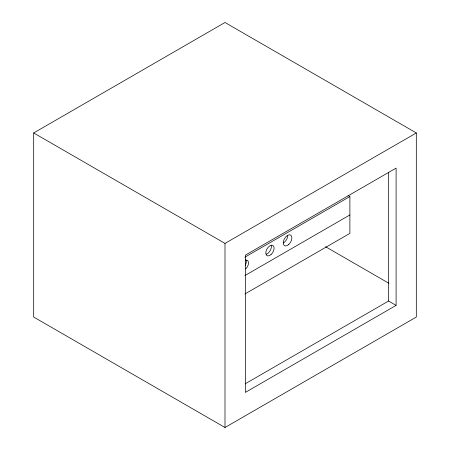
<?xml version="1.0" encoding="UTF-8"?>
<svg xmlns="http://www.w3.org/2000/svg" width="450" height="450" viewBox="0 0 450 450"><rect width="100%" height="100%" fill="white"/><g stroke="black" fill="none" stroke-linecap="round" stroke-linejoin="round"><path stroke-width="0.67" d="M33.688 132.953L225 22.5L416.312 132.953L416.312 317.048L225 427.5L33.688 317.048L33.688 132.953L225 243.405L416.312 132.953M244.839 257.197L349.886 196.549L349.886 233.37L244.839 294.019M244.839 275.608L349.886 214.959M245.115 383.856L388.575 301.033L396.096 305.376L396.096 168.114L245.34 255.15L245.34 392.411L396.096 305.376M348.069 195.502L349.886 196.549M325.558 246.724L388.879 283.281M388.575 172.176L388.575 301.033M225 243.405L225 427.5M245.632 260.257A5.496 3.172 -60 0 1 248.513 262.929A5.496 3.172 -60 0 1 245.632 268.926M245.796 259.718A5.496 3.172 -60 0 1 245.177 265.489M271.266 245.419A5.889 3.397 -60 0 1 266.169 254.25M287.736 235.463A6.137 3.544 -60 0 1 283.393 242.977M271.035 254.571A5.889 3.397 -60 0 0 272.897 245.453A5.889 3.397 -60 0 0 265.933 251.629A5.889 3.397 -60 0 0 271.035 254.571M288.692 244.569A6.137 3.544 -60 0 0 290.638 235.069A6.137 3.544 -60 0 0 283.382 241.504A6.137 3.544 -60 0 0 288.692 244.569"/></g></svg>
